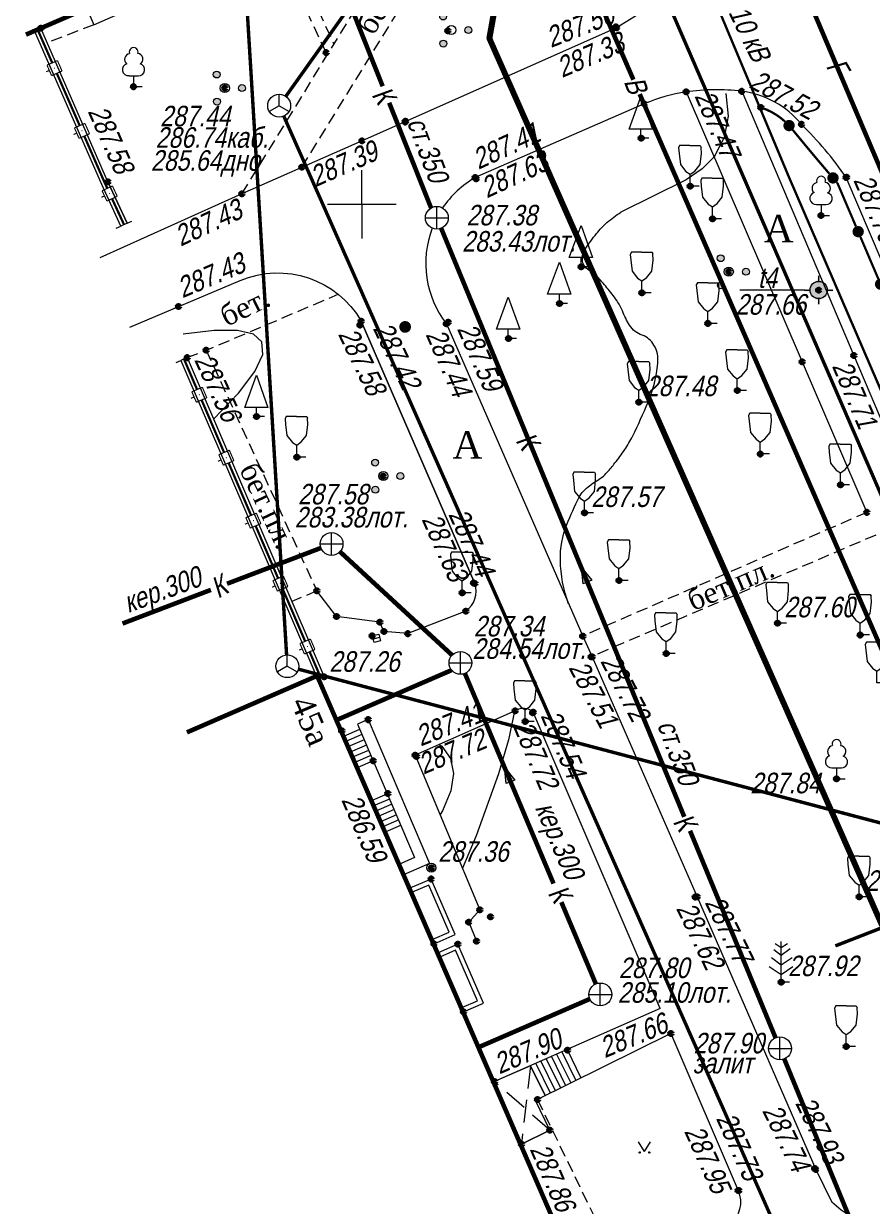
# Model space of a CAD drawing. Header units: metres. Extents: x 5191936 to 10384803, y 4968796 to 9938221.
# Drawn here: x 5192285.2 to 5192322.4, y 4969056.1 to 4969107.9 of the extents above; entities that cross this region are included whole.
import ezdxf

# ---------------------------------------------------------------- set-up
doc = ezdxf.new("R2010")
doc.units = ezdxf.units.M
doc.set_wipeout_variables(frame=1)
for name, pattern in [('COMMUN', [6, 5, -1]), ('DASHED', [0.75, 0.5, -0.25]), ('DASHEDX2', [1.5, 1, -0.5])]:
    doc.linetypes.add(name, pattern=pattern)
doc.layers.get('0').update_dxf_attribs({"lineweight": 18})
for name, color, linetype, lineweight in [('51361800', 7, 'Continuous', 18), ('51361960', 7, 'Continuous', 18), ('71133100', 7, 'Continuous', 18), ('71133200', 7, 'Continuous', 18), ('71133600', 7, 'Continuous', 18), ('71133800', 7, 'Continuous', 18), ('71211000', 7, 'Continuous', 18), ('82211000', 7, 'Continuous', 18), ('82212000', 7, 'Continuous', 18), ('Commun', 7, 'Continuous', 18), ('ELE_SKLAD', 7, 'Continuous', 18), ('GEO_POINTS', 7, 'Continuous', 18), ('Grid', 7, 'Continuous', 18), ('Otm', 7, 'Continuous', 18), ('R_Поверхность9_CNT-MIN', 7, 'Continuous', 18), ('Sit', 7, 'Continuous', 18), ('Text', 7, 'Continuous', 18), ('Text_com', 7, 'Continuous', 18), ('Us_znak', 7, 'Continuous', 18), ('Us_znak_fon', 7, 'Continuous', 18), ('Рамка и сетка', 7, 'Continuous', 18)]:
    doc.layers.add(name, color=color, linetype=linetype, lineweight=lineweight)
doc.styles.add('eskd', font='ESKD1.shx', dxfattribs={"width": 1.2, "oblique": 15})
doc.styles.get("Standard").update_dxf_attribs({"font": 'arial.ttf', "width": 0.8, "oblique": 13, "height": 0.9})
doc.styles.add('style1', font='times.ttf', dxfattribs={"height": 1})
doc.linetypes.add('KABELww_500', pattern='A,0.0001,-0.4,[131,ltypeshp.shx,S=0.4,R=90,X=0.4,Y=-0.4],0.2,[131,ltypeshp.shx,S=0.2,R=90,X=0.4,Y=-0.2],3.6,[131,ltypeshp.shx,S=0.2,R=-90,X=-0.4,Y=0.2],0.2,[131,ltypeshp.shx,S=0.4,R=-90,X=-0.4,Y=0.4],-0.8,4,-0.4', length=9.6001)
doc.linetypes.add('ПОДЗ_ЛИНИИ_СВЯЗИ', pattern='A,4.8,-0.2,[133,ltypeshp.shx,S=0.2,R=0,X=-0.2,Y=0],-0.2,4.8,-2', length=12)

# ---------------------------------------------------------------- blocks, each defined once
blk = doc.blocks.new('71133100')
for p, q in [((-0.39, 0.96), (0.43, 0.96)), ((0, 0.96), (0, 0)), ((0, 0), (0.75, 0))]:
    blk.add_line(p, q)
for centre, radius, start, end in [((0.01, 3.04), 0.39, 339.52, 198.62), ((-0.26, 2.38), 0.52, 101.09, 227.21), ((0.33, 2.4), 0.5, 301.87, 85.62), ((-0.44, 1.5), 0.538, 107.1058, 275.2306), ((0.46, 1.48), 0.52, 267.04, 76.7)]:
    blk.add_arc(centre, radius, start, end)
at = {"style": 'eskd', "oblique": 15}
blk.add_attdef('Z', (1.7, -0.17), '', height=2, dxfattribs=at)
blk = doc.blocks.new('71133200')
for p, q in [((-0.924145, 3.560442), (-1.024145, 3.360442)), ((-1.024145, 3.360442), (-0.977382, 2.864397)), ((-0.024145, 3.560442), (-0.924145, 3.560442)), ((-0.024145, 3.560442), (0.875855, 3.560442)), ((0.875855, 3.560442), (0.958164, 3.395824)), ((0.975974, 2.864397), (0.958164, 3.395824)), ((-0.977382, 2.864397), (-0.861899, 1.88241)), ((0.861899, 1.88241), (0.975974, 2.864397)), ((-0.861899, 1.88241), (-0.374616, 1.28565)), ((-0.374616, 1.28565), (0, 1.039723)), ((0, 1.039723), (0.401375, 1.321765)), ((0, 0), (0, 1.039723)), ((0.401375, 1.321765), (0.861899, 1.88241)), ((0.8, 0), (0, 0))]:
    blk.add_line(p, q)
at = {"style": 'eskd', "oblique": 14.99997778}
blk.add_attdef('Z', (1.873004, -0.239356), '', height=2, dxfattribs=at)
blk = doc.blocks.new('71133600')
for p, q in [((-0.52, 3.39), (0, 3.02)), ((0, 3.02), (0.55, 3.39)), ((-0.86, 2.16), (0, 1.51)), ((0, 1.51), (0.96, 2.16))]:
    blk.add_line(p, q)
for points in [[(0.71, 0), (0, 0), (0, 3.55)], [(-0.64, 2.84), (0, 2.37), (0, 2.37), (0.78, 2.93)], [(-1.05, 1.38), (0, 0.67), (1, 1.38)]]:
    blk.add_lwpolyline(points)
at = {"style": 'eskd', "oblique": 15}
blk.add_attdef('Z', (2.03, -0.19), '', height=2, dxfattribs=at)
blk = doc.blocks.new('71211000')
at = {"linetype": 'Continuous'}
h = blk.add_hatch(color=256, dxfattribs=at)
h.paths.add_polyline_path([(-0.39, -1.19, 1), (-0.99, -1.19, 1)])
h.paths.add_polyline_path([(-0.41, 1.18, 1), (-1.01, 1.18, 1)])
h.paths.add_polyline_path([(1.2, 0, 1), (1.8, 0, 1)])
for centre, radius in [((-0.71, 1.18), 0.3), ((0, 0), 0.4), ((1.5, 0), 0.3), ((-0.69, -1.19), 0.3)]:
    blk.add_circle(centre, radius)
blk = doc.blocks.new('KOVER')
at = {"layer": 'Us_znak', "lineweight": -2}
blk.add_hatch(color=0, dxfattribs=at).paths.add_polyline_path([(-0.21, 0, 1), (0.21, 0, 1)])
at = {"layer": 'Us_znak_fon', "true_color": 0xffffff}
blk.add_hatch(color=7, dxfattribs=at).paths.add_polyline_path([(-0.26, 0, 1), (0.26, 0, 1)])
at = {"layer": 'Us_znak', "color": 0, "lineweight": -2}
blk.add_circle((0, 0), 0.21, dxfattribs=at)
blk = doc.blocks.new('71133800')
blk.add_lwpolyline([(0.71, 0), (0, 0), (0, 0.8), (-1.03, 0.8), (0, 3.61), (1.01, 0.8), (-0.03, 0.8)])
at = {"style": 'eskd', "oblique": 15}
blk.add_attdef('Z', (1.57, -0.8), '', height=2, dxfattribs=at)
blk = doc.blocks.new('GAZON')
at = {"layer": 'Us_znak', "linetype": 'COMMUN', "lineweight": -2}
for points in [[(-0.233, -0.041, 1), (-0.183, -0.041, 1)], [(0.183, -0.041, 1), (0.233, -0.041, 1)]]:
    blk.add_hatch(color=0, dxfattribs=at).paths.add_polyline_path(points)
at = {"layer": 'Us_znak', "color": 0, "linetype": 'COMMUN', "lineweight": -2}
for points in [[(0, 0), (-0.26, 0.427)], [(0, 0), (0.26, 0.427)]]:
    blk.add_lwpolyline(points, dxfattribs=at)
for centre in [(-0.208, -0.041), (0.208, -0.041)]:
    blk.add_circle(centre, 0.025, dxfattribs=at)
blk = doc.blocks.new('*U52')
at = {"layer": '82212000', "linetype": 'Continuous', "ltscale": 0.5}
for points in [[(5192292.891, 4969091.637, 1), (5192292.871, 4969091.683, 1)], [(5192294.074, 4969088.88, 1), (5192294.054, 4969088.926, 1)], [(5192295.257, 4969086.123, 1), (5192295.237, 4969086.169, 1)], [(5192296.44, 4969083.367, 1), (5192296.42, 4969083.413, 1)], [(5192297.623, 4969080.61, 1), (5192297.604, 4969080.656, 1)]]:
    blk.add_hatch(color=256, dxfattribs=at).paths.add_polyline_path(points, flags=0)
at = {"layer": '82212000', "ltscale": 0.5, "const_width": 0.1}
blk.add_lwpolyline([(5192292.782, 4969091.89), (5192292.209, 4969093.226)], dxfattribs=at)
at = {"layer": '82212000', "linetype": 'Continuous', "ltscale": 0.5}
for points, const_width in [([(5192292.553, 4969091.791), (5192293.012, 4969091.988)], 0.05), ([(5192293.012, 4969091.988), (5192293.209, 4969091.529)], 0.05), ([(5192292.651, 4969091.562), (5192292.513, 4969091.502)], 0.05), ([(5192292.75, 4969091.332), (5192292.553, 4969091.791)], 0.05), ([(5192293.209, 4969091.529), (5192292.75, 4969091.332)], 0.05), ([(5192293.965, 4969089.133), (5192292.98, 4969091.43)], 0.1), ([(5192293.834, 4969088.805), (5192293.696, 4969088.746)], 0.05), ([(5192293.736, 4969089.034), (5192294.195, 4969089.232)], 0.05), ([(5192293.933, 4969088.575), (5192293.736, 4969089.034)], 0.05), ([(5192294.392, 4969088.772), (5192293.933, 4969088.575)], 0.05), ([(5192294.195, 4969089.232), (5192294.392, 4969088.772)], 0.05), ([(5192295.149, 4969086.376), (5192294.163, 4969088.674)], 0.1), ([(5192294.919, 4969086.278), (5192295.378, 4969086.475)], 0.05), ([(5192295.116, 4969085.818), (5192294.919, 4969086.278)], 0.05), ([(5192295.378, 4969086.475), (5192295.576, 4969086.015)], 0.05), ([(5192295.017, 4969086.048), (5192294.88, 4969085.989)], 0.05), ([(5192295.576, 4969086.015), (5192295.116, 4969085.818)], 0.05), ([(5192296.332, 4969083.619), (5192295.346, 4969085.917)], 0.1), ([(5192296.102, 4969083.521), (5192296.561, 4969083.718)], 0.05), ([(5192296.561, 4969083.718), (5192296.759, 4969083.258)], 0.05), ([(5192296.201, 4969083.291), (5192296.063, 4969083.232)], 0.05), ([(5192296.299, 4969083.061), (5192296.102, 4969083.521)], 0.05), ([(5192296.759, 4969083.258), (5192296.299, 4969083.061)], 0.05), ([(5192297.515, 4969080.862), (5192296.529, 4969083.16)], 0.1), ([(5192297.384, 4969080.534), (5192297.246, 4969080.475)], 0.05), ([(5192297.285, 4969080.764), (5192297.745, 4969080.961)], 0.05), ([(5192297.482, 4969080.304), (5192297.285, 4969080.764)], 0.05), ([(5192297.942, 4969080.502), (5192297.482, 4969080.304)], 0.05), ([(5192297.745, 4969080.961), (5192297.942, 4969080.502)], 0.05)]:
    blk.add_lwpolyline(points, dxfattribs=dict(at, const_width=const_width))
at = {"layer": '82212000', "linetype": 'Continuous', "ltscale": 0.5, "flags": 128}
blk.add_lwpolyline([(5192298.205, 4969079.254, 0.1, 0.1, 0), (5192297.712, 4969080.403, 0, 0, 0)], format="xyseb", dxfattribs=at)
blk = doc.blocks.new('*U53')
at = {"layer": '82212000', "linetype": 'Continuous', "ltscale": 0.5}
for points in [[(5192286.55, 4969105.942, 1), (5192286.53, 4969105.988, 1)], [(5192287.753, 4969103.194, 1), (5192287.733, 4969103.239, 1)], [(5192288.965, 4969100.45, 1), (5192288.944, 4969100.495, 1)]]:
    blk.add_hatch(color=256, dxfattribs=at).paths.add_polyline_path(points, flags=0)
at = {"layer": '82212000', "ltscale": 0.5, "const_width": 0.1}
blk.add_lwpolyline([(5192286.439, 4969106.194), (5192285.801, 4969107.652)], dxfattribs=at)
at = {"layer": '82212000', "linetype": 'Continuous', "ltscale": 0.5}
for points, const_width in [([(5192286.311, 4969105.865), (5192286.173, 4969105.804)], 0.05), ([(5192286.21, 4969106.094), (5192286.668, 4969106.294)], 0.05), ([(5192286.411, 4969105.636), (5192286.21, 4969106.094)], 0.05), ([(5192286.668, 4969106.294), (5192286.869, 4969105.836)], 0.05), ([(5192286.869, 4969105.836), (5192286.411, 4969105.636)], 0.05), ([(5192287.642, 4969103.446), (5192286.64, 4969105.736)], 0.1), ([(5192287.413, 4969103.345), (5192287.871, 4969103.546)], 0.05), ([(5192287.614, 4969102.887), (5192287.413, 4969103.345)], 0.05), ([(5192287.871, 4969103.546), (5192288.072, 4969103.088)], 0.05), ([(5192287.514, 4969103.116), (5192287.376, 4969103.056)], 0.05), ([(5192288.072, 4969103.088), (5192287.614, 4969102.887)], 0.05), ([(5192288.623, 4969100.595), (5192289.077, 4969100.804)], 0.05), ([(5192289.077, 4969100.804), (5192289.286, 4969100.35)], 0.05), ([(5192288.728, 4969100.368), (5192288.592, 4969100.305)], 0.05), ([(5192288.833, 4969100.141), (5192288.623, 4969100.595)], 0.05), ([(5192289.286, 4969100.35), (5192288.833, 4969100.141)], 0.05)]:
    blk.add_lwpolyline(points, dxfattribs=dict(at, const_width=const_width))
blk.add_lwpolyline([(5192288.85, 4969100.699, 0.1, 0.1, 0), (5192288.744, 4969100.928, 0.1, 0.1, 0), (5192287.843, 4969102.988, 0, 0, 0)], format="xyseb", dxfattribs=at)
at = {"layer": '82212000', "linetype": 'Continuous', "ltscale": 0.5, "flags": 128}
blk.add_lwpolyline([(5192289.583, 4969099.111, 0.1, 0.1, 0), (5192289.059, 4969100.245, 0, 0, 0)], format="xyseb", dxfattribs=at)
blk = doc.blocks.new('*U58')
at = {"layer": '82211000', "linetype": 'Continuous', "ltscale": 0.5}
for points in [[(5192318.876, 4969103.266, 1), (5192318.535, 4969103.632, 1)], [(5192320.791, 4969100.965, 1), (5192320.465, 4969101.344, 1)], [(5192321.829, 4969098.573, 1), (5192321.632, 4969099.033, 1)], [(5192322.81, 4969096.273, 1), (5192322.614, 4969096.733, 1)], [(5192323.791, 4969093.974, 1), (5192323.595, 4969094.434, 1)], [(5192324.772, 4969091.675, 1), (5192324.576, 4969092.135, 1)], [(5192325.753, 4969089.375, 1), (5192325.557, 4969089.835, 1)], [(5192326.735, 4969087.076, 1), (5192326.538, 4969087.536, 1)], [(5192327.717, 4969084.777, 1), (5192327.52, 4969085.236, 1)], [(5192328.702, 4969082.479, 1), (5192328.505, 4969082.939, 1)], [(5192329.687, 4969080.182, 1), (5192329.49, 4969080.641, 1)], [(5192330.673, 4969077.884, 1), (5192330.476, 4969078.343, 1)], [(5192331.658, 4969075.586, 1), (5192331.461, 4969076.046, 1)], [(5192332.644, 4969073.289, 1), (5192332.447, 4969073.748, 1)], [(5192333.63, 4969070.992, 1), (5192333.433, 4969071.451, 1)], [(5192334.616, 4969068.694, 1), (5192334.419, 4969069.154, 1)], [(5192335.602, 4969066.397, 1), (5192335.405, 4969066.857, 1)], [(5192336.589, 4969064.1, 1), (5192336.391, 4969064.559, 1)], [(5192337.575, 4969061.803, 1), (5192337.378, 4969062.262, 1)]]:
    blk.add_hatch(color=256, dxfattribs=at).paths.add_polyline_path(points, flags=0)
at = {"layer": '82211000', "ltscale": 0.5, "const_width": 0.1}
blk.add_lwpolyline([(5192318.528, 4969103.624, 0.104596), (5192317.469, 4969104.242, 0.104596)], format="xyb", dxfattribs=at)
at = {"layer": '82211000', "linetype": 'Continuous', "ltscale": 0.5}
for points in [[(5192320.465, 4969101.344, 0.1, 0.1, -0.006177), (5192318.898, 4969103.219, 0.1, 0.1, 0.004219), (5192318.868, 4969103.259, 0, 0, 0)], [(5192321.632, 4969099.033, 0.1, 0.1, 0), (5192320.824, 4969100.927, 0.1, 0.1, -0.000126), (5192320.791, 4969100.965, 0, 0, 0)], [(5192327.52, 4969085.236, 0.1, 0.1, 0), (5192327.476, 4969085.338, 0.1, 0.1, 0), (5192326.735, 4969087.076, 0, 0, 0)], [(5192332.447, 4969073.748, 0.1, 0.1, 0), (5192331.9, 4969075.021, 0.1, 0.1, 0), (5192331.658, 4969075.586, 0, 0, 0)]]:
    blk.add_lwpolyline(points, format="xyseb", dxfattribs=at)
at = {"layer": '82211000', "linetype": 'Continuous', "ltscale": 0.5, "const_width": 0.1}
for points in [[(5192322.614, 4969096.733), (5192321.829, 4969098.573)], [(5192323.595, 4969094.434), (5192322.81, 4969096.273)], [(5192324.576, 4969092.135), (5192323.791, 4969093.974)], [(5192325.557, 4969089.835), (5192324.772, 4969091.675)], [(5192326.538, 4969087.536), (5192325.753, 4969089.375)], [(5192328.505, 4969082.939), (5192327.717, 4969084.777)], [(5192329.49, 4969080.641), (5192328.702, 4969082.479)], [(5192330.476, 4969078.343), (5192329.687, 4969080.182)], [(5192331.461, 4969076.046), (5192330.673, 4969077.884)], [(5192333.433, 4969071.451), (5192332.644, 4969073.289)], [(5192334.419, 4969069.154), (5192333.63, 4969070.992)], [(5192335.405, 4969066.857), (5192334.616, 4969068.694)], [(5192336.391, 4969064.559), (5192335.602, 4969066.397)], [(5192337.378, 4969062.262), (5192336.589, 4969064.1)]]:
    blk.add_lwpolyline(points, dxfattribs=at)
at = {"layer": '82211000', "linetype": 'Continuous', "ltscale": 0.5, "flags": 128}
blk.add_lwpolyline([(5192337.969, 4969060.884, 0.1, 0.1, 0), (5192337.575, 4969061.803, 0, 0, 0)], format="xyseb", dxfattribs=at)
blk = doc.blocks.new('51361800a')
at = {"style": 'eskd', "oblique": 15}
for tag, p in [('Z', (1.72, 1.4)), ('Z1', (1.72, -1)), ('Z2', (1.72, -3.4))]:
    blk.add_attdef(tag, p, '', height=2, dxfattribs=at)
at = {"color": 7}
blk.add_wipeout([(-0.1, 1), (-0.29, 0.96), (-0.47, 0.89), (-0.64, 0.78), (-0.78, 0.64), (-0.89, 0.47), (-0.96, 0.29), (-1, 0.1), (-1, -0.1), (-0.96, -0.29), (-0.89, -0.47), (-0.78, -0.64), (-0.64, -0.78), (-0.47, -0.89), (-0.29, -0.96), (-0.1, -1), (0.1, -1), (0.29, -0.96), (0.47, -0.89), (0.64, -0.78), (0.78, -0.64), (0.89, -0.47), (0.96, -0.29), (1, -0.1), (1, 0.1), (0.96, 0.29), (0.89, 0.47), (0.78, 0.64), (0.64, 0.78), (0.47, 0.89), (0.29, 0.96), (0.1, 1)], dxfattribs=at)
for p, q in [((-1, 0), (1, 0)), ((0, -1), (0, 1))]:
    blk.add_line(p, q)
blk.add_circle((0, 0), 1)
blk = doc.blocks.new('51361960a')
at = {"style": 'eskd', "oblique": 15}
for tag, p in [('Z', (1.72, 1.4)), ('Z1', (1.72, -1)), ('Z2', (1.72, -3.4))]:
    blk.add_attdef(tag, p, '', height=2, dxfattribs=at)
at = {"color": 7}
blk.add_wipeout([(-0.1, 1), (-0.29, 0.96), (-0.47, 0.89), (-0.64, 0.78), (-0.78, 0.64), (-0.89, 0.47), (-0.96, 0.29), (-1, 0.1), (-1, -0.1), (-0.96, -0.29), (-0.89, -0.47), (-0.78, -0.64), (-0.64, -0.78), (-0.47, -0.89), (-0.29, -0.96), (-0.1, -1), (0.1, -1), (0.29, -0.96), (0.47, -0.89), (0.64, -0.78), (0.78, -0.64), (0.89, -0.47), (0.96, -0.29), (1, -0.1), (1, 0.1), (0.96, 0.29), (0.89, 0.47), (0.78, 0.64), (0.64, 0.78), (0.47, 0.89), (0.29, 0.96), (0.1, 1)], dxfattribs=at)
blk.add_wipeout([(-0.1, 1), (-0.29, 0.96), (-0.47, 0.89), (-0.64, 0.78), (-0.78, 0.64), (-0.89, 0.47), (-0.96, 0.29), (-1, 0.1), (-1, -0.1), (-0.96, -0.29), (-0.89, -0.47), (-0.78, -0.64), (-0.64, -0.78), (-0.47, -0.89), (-0.29, -0.96), (-0.1, -1), (0.1, -1), (0.29, -0.96), (0.47, -0.89), (0.64, -0.78), (0.78, -0.64), (0.89, -0.47), (0.96, -0.29), (1, -0.1), (1, 0.1), (0.96, 0.29), (0.89, 0.47), (0.78, 0.64), (0.64, 0.78), (0.47, 0.89), (0.29, 0.96), (0.1, 1)], dxfattribs=at)
for q in [(-0.87, -0.5), (0, 1), (0.87, -0.5)]:
    blk.add_line((0, 0), q)
blk.add_circle((0, 0), 1)
blk = doc.blocks.new('A$C52264BE2')
at = {"layer": 'Sit'}
h = blk.add_hatch(color=32, dxfattribs=at)
h.dxf.hatch_style = 1
h.paths.add_polyline_path([(0, 0.374), (0.714, 0.443), (0.15, 0)])
at = {"layer": 'Sit', "color": 32, "elevation": 285.308}
blk.add_lwpolyline([(0, 0.374), (0.714, 0.443), (0.15, 0), (0, 0.374)], dxfattribs=at)
blk = doc.blocks.new('POINT')
at = {"layer": 'Us_znak', "linetype": 'Continuous', "lineweight": -2}
h = blk.add_hatch(color=0, dxfattribs=at)
edge = h.paths.add_edge_path()
edge.add_arc((0, 0), 0.05, 0, 360)
at = {"layer": 'Us_znak_fon', "linetype": 'Continuous', "true_color": 0xffffff}
blk.add_hatch(color=7, dxfattribs=at).paths.add_polyline_path([(-0.422, 0.05, -0.346708), (-0.05, 0.422), (-0.05, 0.625), (0.05, 0.625), (0.05, 0.422, -0.346708), (0.422, 0.05), (0.625, 0.05), (0.625, -0.05), (0.422, -0.05, -0.346708), (0.05, -0.422), (0.05, -0.625), (-0.05, -0.625), (-0.05, -0.422, -0.346708), (-0.422, -0.05), (-0.625, -0.05), (-0.625, 0.05)])
at = {"layer": 'Us_znak', "color": 0, "linetype": 'Continuous', "lineweight": -2}
for p, q in [((0, 0.375), (0, 0.625)), ((-0.625, 0), (-0.375, 0)), ((0.375, 0), (0.625, 0)), ((0, -0.625), (0, -0.375))]:
    blk.add_line(p, q, dxfattribs=at)
for radius in [0.375, 0.05]:
    blk.add_circle((0, 0), radius, dxfattribs=at)
blk = doc.blocks.new('GRID')
at = {"layer": 'Grid', "color": 104}
blk.add_line((-1.5, 0), (1.5, 0), dxfattribs=at)
for points in [[(0, 0), (0, 1.5)], [(0, 0), (0, -1.5)]]:
    blk.add_lwpolyline(points, dxfattribs=at)

msp = doc.modelspace()

# ---------------------------------------------------------------- linework, layer by layer
at = {"color": 192, "linetype": 'ПОДЗ_ЛИНИИ_СВЯЗИ', "lineweight": 60, "ltscale": 0.4, "const_width": 0.15, "flags": 128}
for points, elevation in [([(5192329.562, 4969071.503), (5192292.664, 4969156.736)], 290.074), ([(5192296.667, 4969104.725), (5192306.352, 4969118.347)], 287.444), ([(5192294.798, 4969111.406), (5192296.702, 4969080.27)], 287.444), ([(5192339.352, 4969007.237), (5192296.579, 4969103.86)], 290.481), ([(5192297.217, 4969079.642), (5192329.277, 4969071.172)], 287.444), ([(5192329.295, 4969070.862), (5192320.731, 4969067.523)], 290.074)]:
    msp.add_lwpolyline(points, dxfattribs=dict(at, elevation=elevation))
at = {"layer": 'Commun', "color": 4, "linetype": 'COMMUN', "ltscale": 0.7, "const_width": 0.2, "elevation": 287.906, "flags": 128}
msp.add_lwpolyline([(5192293.291, 4969170.842), (5192329.917, 4969084.562)], dxfattribs=at)
at = {"layer": 'Commun', "color": 106, "linetype": 'COMMUN', "ltscale": 0.7, "const_width": 0.2, "elevation": 285.381, "flags": 128}
for points in [[(5192300.243, 4969132.189), (5192311.889, 4969105.457)], [(5192312.164, 4969104.826), (5192323.853, 4969077.999)]]:
    msp.add_lwpolyline(points, dxfattribs=at)
at = {"layer": 'Commun', "color": 1, "linetype": 'KABELww_500', "lineweight": 30, "flags": 128}
msp.add_lwpolyline([(5192313.741, 4969113.03), (5192318.688, 4969101.205), (5192326.535, 4969083.027), (5192337.274, 4969058.319), (5192355.261, 4969016.032), (5192359.208, 4969007.01), (5192365.761, 4968992.071), (5192384.47, 4968949.726), (5192398.816, 4968916.917), (5192412.72, 4968884.388), (5192424.626, 4968856.733), (5192424.626, 4968856.733)], dxfattribs=at)
at = {"layer": 'Commun', "color": 32, "linetype": 'COMMUN', "ltscale": 0.7, "const_width": 0.2, "flags": 128}
for points, elevation in [([(5192299.064, 4969109.806), (5192300.909, 4969105.169)], 285.237), ([(5192301.194, 4969104.449), (5192303.028, 4969099.842)], 285.237), ([(5192303.471, 4969098.947), (5192314.116, 4969073.176)], 287.376), ([(5192294.093, 4969083.383), (5192298.203, 4969084.949)], 287.557), ([(5192299.038, 4969084.788), (5192303.947, 4969080.257)], 287.557), ([(5192289.516, 4969081.64), (5192293.388, 4969083.115)], 287.557), ([(5192303.927, 4969079.599), (5192298.882, 4969077.41)], 287.34), ([(5192304.509, 4969079.457), (5192308.391, 4969070.252)], 287.557), ([(5192314.368, 4969072.565), (5192318.117, 4969063.487)], 287.376), ([(5192308.733, 4969069.441), (5192310.244, 4969065.858)], 287.557), ([(5192309.979, 4969065.198), (5192305.101, 4969063.081)], 287.557)]:
    msp.add_lwpolyline(points, dxfattribs=dict(at, elevation=elevation))
msp.add_lwpolyline([(5192321.903, 4969054.273), (5192318.495, 4969062.571)], dxfattribs=at)
at = {"layer": 'GEO_POINTS', "lineweight": 60}
for centre in [(5192285.938, 4969107.712, 287.854), (5192303.766, 4969107.595, 287.395), (5192311.119, 4969107.771, 287.497), (5192311.152, 4969107.729, 287.331), (5192298.431, 4969106.642, 287.379), (5192289.999, 4969105.152, 287.522), (5192293.997, 4969105.093, 287.47), (5192314.194, 4969104.922, 287.471), (5192316.629, 4969104.948, 287.521), (5192296.37, 4969104.324, 287.444), (5192312.366, 4969104.403, 287.392), (5192317.469, 4969104.242, 287.528), (5192301.89, 4969103.606, 287.382), (5192301.905, 4969103.641, 287.55), (5192319.247, 4969103.503, 287.574), (5192300.005, 4969102.785, 287.388), (5192312.223, 4969102.898, 287.517), (5192297.369, 4969101.626, 287.391), (5192304.957, 4969101.172, 287.405), (5192321.21, 4969101.169, 287.756), (5192321.216, 4969101.194, 287.611), (5192288.881, 4969100.989, 287.575), (5192305.008, 4969101.112, 287.631), (5192314.375, 4969100.796, 287.607), (5192294.739, 4969100.458, 287.429), (5192303.281, 4969099.409, 287.376), (5192315.35, 4969099.368, 287.722), (5192320.103, 4969099.511, 287.726), (5192309.603, 4969097.265, 287.528), (5192316.065, 4969097.049, 287.61), (5192312.262, 4969096.126, 287.403), (5192320.002, 4969096.245, 287.66), (5192291.964, 4969095.523, 287.432), (5192308.652, 4969095.658, 287.465), (5192299.917, 4969094.703, 287.584), (5192299.973, 4969094.88, 287.424), (5192301.892, 4969094.631, 287.42), (5192303.698, 4969094.766, 287.435), (5192303.776, 4969094.837, 287.592), (5192315.153, 4969094.786, 287.591), (5192306.417, 4969094.125, 287.513), (5192293.182, 4969093.612, 287.56), (5192292.347, 4969093.285, 287.557), (5192319.275, 4969093.096, 287.672), (5192321.542, 4969093.376, 287.714), (5192312.13, 4969091.337, 287.482), (5192316.438, 4969091.843, 287.493), (5192295.382, 4969090.708, 287.469), (5192297.145, 4969088.932, 286.643), (5192317.446, 4969089.066, 287.538), (5192300.934, 4969088.098, 287.413), (5192320.956, 4969087.72, 287.659), (5192309.747, 4969086.485, 287.574), (5192322.111, 4969086.51, 287.769), (5192298.67, 4969085.127, 287.579), (5192298.027, 4969083.07, 287.329), (5192304.89, 4969083.416, 287.633), (5192304.948, 4969083.394, 287.435), (5192311.257, 4969083.53, 287.648), (5192304.386, 4969082.988, 287.586), (5192304.556, 4969082.18, 287.439), (5192298.891, 4969081.95, 286.225), (5192300.79, 4969081.699, 287.289), (5192318.198, 4969081.653, 287.599), (5192300.448, 4969081.096, 287.189), (5192300.967, 4969081.294, 287.292), (5192302.01, 4969081.198, 287.256), (5192309.668, 4969081.092, 287.494), (5192321.821, 4969081.139, 287.645), (5192310.036, 4969080.185, 287.508), (5192310.085, 4969080.181, 287.716), (5192313.321, 4969080.33, 287.644), (5192304.315, 4969079.918, 287.34), (5192298.04, 4969079.35, 296.631), (5192298.343, 4969079.306, 287.261), (5192300.27, 4969077.432, 287.261), (5192306.714, 4969077.818, 287.504), (5192307.148, 4969077.346, 287.687), (5192307.476, 4969077.732, 287.722), (5192307.504, 4969077.763, 287.542), (5192299.115, 4969076.941, 287.326), (5192302.335, 4969075.877, 287.406), (5192302.391, 4969075.822, 287.718), (5192300.494, 4969075.628, 286.573), (5192320.779, 4969074.842, 287.844), (5192301.132, 4969074.192, 286.589), (5192303.044, 4969070.947, 287.361), (5192303.029, 4969070.452, 287.326), (5192314.591, 4969069.664, 287.624), (5192314.684, 4969069.67, 287.77), (5192321.77, 4969069.67, 287.645), (5192305.163, 4969069.103, 287.544), (5192304.676, 4969068.559, 287.441), (5192305.636, 4969068.799, 287.61), (5192303.157, 4969067.613, 287.535), (5192304.203, 4969067.597, 287.445), (5192305.017, 4969067.733, 287.466), (5192318.363, 4969065.938, 287.919), (5192310.438, 4969065.398, 287.8), (5192304.454, 4969064.639, 287.765), (5192313.523, 4969063.686, 287.661), (5192308.997, 4969062.956, 287.745), (5192318.452, 4969063.06, 287.9), (5192321.21, 4969063.117, 287.75), (5192305.809, 4969061.58, 287.896), (5192307.685, 4969060.798, 287.761), (5192308.229, 4969059.458, 287.761), (5192306.985, 4969058.839, 287.86), (5192319.827, 4969057.777, 287.929), (5192319.87, 4969057.735, 287.738), (5192316.474, 4969056.812, 287.947), (5192316.512, 4969056.807, 287.734)]:
    msp.add_circle(centre, 0.06, dxfattribs=at)
at = {"layer": 'R_Поверхность9_CNT-MIN', "color": 32, "flags": 128}
for points, elevation in [([(5192315.941, 4969104.86), (5192316.037, 4969103.856), (5192315.863, 4969102.928), (5192315.418, 4969102.074), (5192314.904, 4969101.548), (5192314.201, 4969101.075), (5192311.344, 4969099.653)], 287.5), ([(5192293.501, 4969090.595), (5192294.595, 4969091.731), (5192295.313, 4969092.673), (5192295.655, 4969093.419), (5192295.621, 4969093.97), (5192295.25, 4969094.308), (5192294.551, 4969094.477), (5192293.525, 4969094.476), (5192292.172, 4969094.306)], 287.5), ([(5192306.687, 4969077.806), (5192306.686, 4969077.8), (5192306.423, 4969076.55), (5192305.986, 4969075.052), (5192305.003, 4969072.34), (5192304.4, 4969070.932)], 287.5), ([(5192303.386, 4969076.343), (5192303.493, 4969076.272), (5192303.88, 4969075.732), (5192304.015, 4969075.078), (5192303.896, 4969074.311), (5192303.522, 4969073.431), (5192303.422, 4969073.273)], 287)]:
    msp.add_lwpolyline(points, dxfattribs=dict(at, elevation=elevation))
at = {"layer": 'R_Поверхность9_CNT-MIN', "color": 32}
msp.add_lwpolyline([(5192309.049, 4969082.51, -0.082761), (5192308.689, 4969084.417, -0.101767), (5192308.975, 4969085.975, -0.019706), (5192309.514, 4969087.171, -0.077814), (5192309.708, 4969087.443, -0.066748), (5192310.261, 4969087.876, 0.076515), (5192310.738, 4969088.264, 0.018595), (5192311.079, 4969088.672, 0.013667), (5192311.507, 4969089.255, 0.037323), (5192311.859, 4969089.855, 0.015944), (5192312.53, 4969091.337, 0.072507), (5192312.958, 4969093.028, 0.155752), (5192312.789, 4969093.838, 0.184325), (5192312.273, 4969094.265, -0.174819), (5192311.722, 4969094.704, -0.04328), (5192311.408, 4969095.33, 0.058718), (5192311.162, 4969095.785, 0.019005), (5192310.732, 4969096.349, 0.019993), (5192310.284, 4969096.851, 0.066333), (5192310.002, 4969097.074, -0.080265), (5192309.774, 4969097.265, -0.137238), (5192309.664, 4969097.498, -0.10791), (5192309.679, 4969097.823, -0.081239), (5192309.777, 4969098.041, -0.022894), (5192310.276, 4969098.722, -0.044133), (5192310.732, 4969099.197, -0.038092), (5192311.344, 4969099.653)], format="xyb", dxfattribs=at)
at = {"layer": 'Sit', "const_width": 0.2, "elevation": 287.854, "flags": 128}
msp.add_lwpolyline([(5192298.278, 4969120.387), (5192299.364, 4969120.869), (5192302.233, 4969114.404), (5192291.274, 4969110.014), (5192285.288, 4969107.431)], dxfattribs=at)
at = {"layer": 'Sit', "linetype": 'DASHED', "flags": 128}
for points, elevation in [([(5192294.739, 4969100.458), (5192303.114, 4969114.046)], 285.237), ([(5192297.372, 4969101.622), (5192303.811, 4969112.07)], 285.237), ([(5192298.431, 4969106.642), (5192296.257, 4969111.299)], 287.379), ([(5192296.863, 4969111.218), (5192298.774, 4969107.005)], 285.811), ([(5192288.258, 4969107.865), (5192286.22, 4969107.069)], 288.099), ([(5192292.345, 4969093.289), (5192293.182, 4969093.612), (5192298.964, 4969096.059)], 287.557), ([(5192293.182, 4969093.612), (5192298.027, 4969083.07)], 287.56), ([(5192322.111, 4969086.51), (5192309.668, 4969081.092)], 287.769), ([(5192322.501, 4969085.514), (5192310.036, 4969080.185)], 287.788), ([(5192298.027, 4969083.07), (5192296.93, 4969082.599)], 287.329), ([(5192307.686, 4969060.795), (5192311.408, 4969053.127)], 287.661)]:
    msp.add_lwpolyline(points, dxfattribs=dict(at, elevation=elevation))
at = {"layer": 'Sit', "flags": 128}
for points, elevation in [([(5192287.949, 4969108.58), (5192287.949, 4969108.58), (5192288.258, 4969107.865), (5192289.359, 4969108.34), (5192289.051, 4969109.055), (5192289.051, 4969109.055)], 288.099), ([(5192312.471, 4969108.541), (5192311.152, 4969107.729), (5192300.005, 4969102.785), (5192294.739, 4969100.458), (5192288.531, 4969097.649)], 285.237), ([(5192289.447, 4969099.048), (5192288.608, 4969100.866), (5192285.664, 4969107.592)], 287.575), ([(5192289.72, 4969099.173), (5192288.881, 4969100.989), (5192285.938, 4969107.712)], 287.575), ([(5192314.194, 4969104.922), (5192319.275, 4969093.096), (5192322.111, 4969086.51)], 287.405), ([(5192316.629, 4969104.948), (5192321.542, 4969093.376), (5192326.939, 4969080.664), (5192331.893, 4969069.051), (5192336.001, 4969059.563), (5192336.001, 4969059.563)], 287.405), ([(5192288.881, 4969100.989), (5192289.72, 4969099.173)], 287.575), ([(5192289.72, 4969099.173), (5192289.447, 4969099.048)], 287.575), ([(5192289.72, 4969099.173), (5192289.926, 4969099.264)], 287.575), ([(5192289.241, 4969098.957), (5192289.447, 4969099.048)], 287.575), ([(5192319.377, 4969096.245), (5192316.544, 4969096.245)], 287.66), ([(5192303.698, 4969094.766), (5192309.668, 4969081.092), (5192310.085, 4969080.181), (5192314.684, 4969069.67), (5192319.87, 4969057.735)], 287.435), ([(5192291.866, 4969093.072), (5192292.073, 4969093.163)], 287.557), ([(5192292.347, 4969093.285), (5192292.071, 4969093.167)], 287.557), ([(5192292.071, 4969093.167), (5192298.067, 4969079.188)], 287.557), ([(5192292.345, 4969093.289), (5192292.551, 4969093.38)], 287.557), ([(5192292.347, 4969093.285), (5192298.343, 4969079.306)], 287.557), ([(5192304.556, 4969082.18), (5192304.556, 4969082.18), (5192302.01, 4969081.198), (5192300.967, 4969081.294), (5192300.79, 4969081.699), (5192298.891, 4969081.95), (5192298.027, 4969083.07)], 287.424), ([(5192300.448, 4969081.096), (5192300.736, 4969081.178), (5192300.818, 4969080.889), (5192300.53, 4969080.807), (5192300.448, 4969081.096)], 287.189), ([(5192300.777, 4969081.034), (5192300.489, 4969080.952)], 287.189), ([(5192298.343, 4969079.306), (5192298.067, 4969079.203)], 287.557), ([(5192300.27, 4969077.432), (5192299.81, 4969077.236)], 287.261), ([(5192300.27, 4969077.432), (5192302.965, 4969071.131), (5192301.823, 4969070.635)], 287.261), ([(5192299.897, 4969077.004), (5192299.191, 4969076.698)], 286.573), ([(5192299.81, 4969077.236), (5192302.31, 4969071.392), (5192301.624, 4969071.094)], 287.261), ([(5192299.996, 4969076.775), (5192299.291, 4969076.469)], 286.573), ([(5192300.096, 4969076.546), (5192299.39, 4969076.239)], 286.573), ([(5192300.195, 4969076.316), (5192299.49, 4969076.01)], 286.573), ([(5192300.295, 4969076.087), (5192299.589, 4969075.781)], 286.573), ([(5192300.394, 4969075.858), (5192299.689, 4969075.551)], 286.573), ([(5192300.494, 4969075.628), (5192299.789, 4969075.322)], 286.573), ([(5192301.115, 4969074.185), (5192300.414, 4969073.881)], 286.589), ([(5192301.214, 4969073.956), (5192300.514, 4969073.651)], 286.589), ([(5192301.314, 4969073.726), (5192300.613, 4969073.422)], 286.589), ([(5192301.414, 4969073.497), (5192300.713, 4969073.193)], 286.589), ([(5192301.513, 4969073.268), (5192300.812, 4969072.963)], 286.589), ([(5192301.613, 4969073.038), (5192300.912, 4969072.734)], 286.589), ([(5192301.712, 4969072.809), (5192301.011, 4969072.505)], 286.589), ([(5192303.157, 4969067.613), (5192303.157, 4969067.613), (5192304.087, 4969068.017), (5192303.029, 4969070.452), (5192302.098, 4969070.048), (5192302.098, 4969070.048)], 287.326), ([(5192303.077, 4969067.796), (5192303.824, 4969068.121), (5192302.925, 4969070.189), (5192302.178, 4969069.864)], 287.326), ([(5192304.454, 4969064.639), (5192304.454, 4969064.639), (5192305.324, 4969065.018), (5192304.203, 4969067.597), (5192303.333, 4969067.219), (5192303.333, 4969067.219)], 287.445), ([(5192304.374, 4969064.823), (5192305.061, 4969065.121), (5192304.099, 4969067.334), (5192303.412, 4969067.035)], 287.445), ([(5192313.064, 4969064.782), (5192305.809, 4969061.58)], 287.669), ([(5192313.523, 4969063.686), (5192307.596, 4969060.751)], 287.661), ([(5192308.985, 4969062.982), (5192309.592, 4969061.742)], 287.745), ([(5192307.84, 4969062.477), (5192308.469, 4969061.192)], 287.745), ([(5192308.069, 4969062.578), (5192308.694, 4969061.302)], 287.745), ([(5192308.298, 4969062.679), (5192308.918, 4969061.412)], 287.745), ([(5192308.527, 4969062.78), (5192309.143, 4969061.522)], 287.745), ([(5192308.756, 4969062.881), (5192309.367, 4969061.632)], 287.745), ([(5192306.985, 4969058.839), (5192308.229, 4969059.458), (5192307.596, 4969060.751), (5192308.02, 4969060.972), (5192307.382, 4969062.275), (5192305.809, 4969061.58)], 287.761), ([(5192307.382, 4969062.275), (5192308.02, 4969060.972)], 287.745), ([(5192307.611, 4969062.376), (5192308.245, 4969061.082)], 287.745), ([(5192308.229, 4969059.458), (5192307.596, 4969060.751)], 287.761), ([(5192308.229, 4969059.458), (5192306.985, 4969058.839)], 287.761), ([(5192319.87, 4969057.735), (5192319.87, 4969057.735), (5192319.87, 4969057.735)], 287.435), ([(5192319.87, 4969057.735), (5192319.87, 4969057.735), (5192319.87, 4969057.735)], 287.435), ([(5192319.87, 4969057.735), (5192319.87, 4969057.735), (5192319.87, 4969057.735), (5192319.87, 4969057.735), (5192319.87, 4969057.735), (5192320.577, 4969056.3)], 287.435)]:
    msp.add_lwpolyline(points, dxfattribs=dict(at, elevation=elevation))
for points, elevation in [([(5192338.577, 4969060.674), (5192332.314, 4969075.199), (5192327.89, 4969085.515), (5192321.21, 4969101.169, 0.047662), (5192319.247, 4969103.503, 0.193913), (5192316.629, 4969104.948, 0.065939), (5192314.194, 4969104.922, 0.067327), (5192312.366, 4969104.403), (5192304.957, 4969101.172)], 287.405), ([(5192304.957, 4969101.172, 0.113517), (5192303.536, 4969099.84, 0.113517)], 287.405), ([(5192303.077, 4969098.951, 0.259788), (5192303.698, 4969094.766)], 287.405), ([(5192289.837, 4969094.626), (5192294.664, 4969096.663, -0.378268), (5192299.973, 4969094.88, 5.134255)], 287.432), ([(5192304.556, 4969082.18, 0.323615), (5192304.948, 4969083.394, 1.172736)], 287.424), ([(5192313.064, 4969064.782), (5192307.504, 4969077.763, 0.335756), (5192306.714, 4969077.818), (5192302.335, 4969075.877), (5192305.163, 4969069.103), (5192304.676, 4969068.559), (5192305.017, 4969067.733)], 287.669), ([(5192313.523, 4969063.686), (5192316.474, 4969056.812, -0.334893), (5192316.106, 4969055.312), (5192311.408, 4969053.127)], 287.661), ([(5192328.408, 4969055.412, -0.319903), (5192320.577, 4969056.3, 20.412914)], 287.961)]:
    msp.add_lwpolyline(points, format="xyb", dxfattribs=dict(at, elevation=elevation))
at = {"layer": 'Sit', "elevation": 287.424, "flags": 128}
msp.add_lwpolyline([(5192299.973, 4969094.88), (5192304.948, 4969083.394)], close=True, dxfattribs=at)
at = {"layer": 'Sit', "const_width": 0.2, "flags": 128}
msp.add_lwpolyline([(5192292.336, 4969076.874), (5192298.04, 4969079.35), (5192329.123, 4969007.735), (5192324.198, 4969005.598)], dxfattribs=at)
at = {"layer": 'Sit', "linetype": 'DASHEDX2', "flags": 128}
for points, elevation in [([(5192307.382, 4969062.275), (5192306.985, 4969058.839)], 287.745), ([(5192308.229, 4969059.458), (5192305.809, 4969061.58)], 287.761)]:
    msp.add_lwpolyline(points, dxfattribs=dict(at, elevation=elevation))
at = {"layer": 'Sit'}
msp.add_circle((5192303.044, 4969070.947, 287.261), 0.2, dxfattribs=at)

# ---------------------------------------------------------------- block references
at = {"layer": '71133100', "color": 7, "xscale": 0.5, "yscale": 0.5, "zscale": 0.5}
for p in [(5192289.999, 4969105.152, 287.522), (5192320.103, 4969099.511, 287.726), (5192320.779, 4969074.842, 287.844)]:
    msp.add_blockref('71133100', p, dxfattribs=at)
at = {"layer": '71133200', "color": 7, "xscale": 0.5, "yscale": 0.5, "zscale": 0.5}
for p in [(5192314.375, 4969100.796, 287.607), (5192315.35, 4969099.368, 287.722), (5192312.262, 4969096.126, 287.403), (5192315.153, 4969094.786, 287.591), (5192316.438, 4969091.843, 287.493), (5192312.13, 4969091.337, 287.482), (5192297.145, 4969088.932, 286.643), (5192317.446, 4969089.066, 287.538), (5192320.956, 4969087.72, 287.659), (5192309.747, 4969086.485, 287.574), (5192311.257, 4969083.53, 287.648), (5192304.386, 4969082.988, 287.586), (5192318.198, 4969081.653, 287.599), (5192321.821, 4969081.139, 287.645), (5192313.321, 4969080.33, 287.644), (5192322.551, 4969079.041, 287.624), (5192307.148, 4969077.346, 287.687), (5192321.77, 4969069.67, 287.645), (5192321.21, 4969063.117, 287.75)]:
    msp.add_blockref('71133200', p, dxfattribs=at)
at = {"layer": '71133600', "color": 7, "xscale": 0.5, "yscale": 0.5, "zscale": 0.5}
msp.add_blockref('71133600', (5192318.363, 4969065.938, 287.919), dxfattribs=at)
at = {"layer": '71133800', "color": 7, "xscale": 0.5, "yscale": 0.5, "zscale": 0.5}
for p in [(5192312.216, 4969102.898, 287.517), (5192309.596, 4969097.265, 287.528), (5192308.645, 4969095.658, 287.465), (5192306.41, 4969094.125, 287.513), (5192295.382, 4969090.708, 287.469)]:
    msp.add_blockref('71133800', p, dxfattribs=at)
at = {"layer": '71211000', "color": 7, "xscale": 0.5, "yscale": 0.5, "zscale": 0.5}
for p in [(5192303.912, 4969107.632, 287.395), (5192293.997, 4969105.093, 287.47), (5192316.065, 4969097.049, 287.61), (5192300.934, 4969088.098, 287.413)]:
    msp.add_blockref('71211000', p, dxfattribs=at)
at = {"layer": '82211000', "color": 7}
msp.add_blockref('*U58', (0, 0), dxfattribs=at)
at = {"layer": '82212000', "color": 7}
for name in ['*U53', '*U52']:
    msp.add_blockref(name, (0, 0), dxfattribs=at)
at = {"layer": 'Grid', "color": 7, "linetype": 'Continuous'}
msp.add_blockref('GRID', (5192300, 4969100), dxfattribs=at)
at = {"layer": 'Sit', "color": 7, "linetype": 'Continuous'}
for name, p in [('POINT', (5192320.002, 4969096.245, 287.66)), ('KOVER', (5192301.892, 4969094.631, 287.42)), ('GAZON', (5192312.375, 4969058.517))]:
    msp.add_blockref(name, p, dxfattribs=at)
at = {"layer": 'Sit', "color": 7}
for p, rotation in [((5192310.065, 4969083.387, -285.308), 90.7730465396061), ((5192306.698, 4969074.637, -285.308), 90.62847979375917)]:
    msp.add_blockref('A$C52264BE2', p, dxfattribs=dict(at, rotation=rotation))

# ---------------------------------------------------------------- texts
at = {"layer": 'ELE_SKLAD', "oblique": 13, "width": 0.8}
msp.add_text('t4', height=0.9, dxfattribs=at).set_placement((5192317.337, 4969096.342, -6.755))
at = {"layer": 'Otm', "oblique": 13, "width": 0.8}
for s, rotation, p in [('287.50', 21.3546, (5192308.276, 4969106.844, 287.497)), ('287.33', 23.1144, (5192308.762, 4969105.528, 287.331)), ('287.52', 331.293, (5192316.905, 4969105.142, 287.521)), ('287.47', 293.2479, (5192314.552, 4969104.749, 287.471)), ('287.58', 293.7625, (5192287.982, 4969104.073, 287.575)), ('287.41', 24.8035, (5192305.1, 4969101.507, 287.405)), ('287.39', 23.789, (5192297.972, 4969100.746, 287.444)), ('287.63', 24.8035, (5192305.469, 4969100.255, 287.631)), ('287.76', 293.0341, (5192321.507, 4969101.064, 287.756)), ('287.43', 24.8991, (5192292.059, 4969098.141, 287.429)), ('287.43', 22.8814, (5192292.139, 4969095.88, 287.432)), ('287.42', 295.6631, (5192300.465, 4969094.571, 287.424)), ('287.59', 293.5854, (5192304.152, 4969094.552, 287.592)), ('287.58', 295.6631, (5192298.94, 4969094.317, 287.584)), ('287.44', 293.5854, (5192302.779, 4969094.303, 287.435)), ('287.56', 294.6831, (5192292.644, 4969093.191, 287.557)), ('287.71', 293.0041, (5192320.571, 4969092.923, 287.714)), ('287.63', 293.9754, (5192302.602, 4969086.207, 287.633)), ('287.44', 293.9754, (5192303.774, 4969086.428, 287.435)), ('287.72', 297.5061, (5192310.424, 4969079.994, 287.716)), ('287.51', 297.5061, (5192309.033, 4969079.713, 287.508)), ('287.41', 21.7118, (5192302.57, 4969076.249, 287.406)), ('287.54', 292.8895, (5192307.813, 4969077.609, 287.542)), ('287.72', 22.9319, (5192302.694, 4969075.017, 287.669)), ('287.72', 292.8895, (5192306.611, 4969077.131, 287.722)), ('286.59', 293.1598, (5192299.089, 4969073.919, 286.589)), ('287.62', 295.7344, (5192313.743, 4969069.17, 287.624)), ('287.77', 295.7344, (5192315.001, 4969069.426, 287.77)), ('287.66', 22.5476, (5192310.633, 4969062.599, 287.661)), ('287.90', 23.3144, (5192306.017, 4969061.889, 287.896)), ('287.74', 296.085, (5192317.514, 4969060.311, 287.738)), ('287.93', 296.085, (5192318.959, 4969060.64, 287.929)), ('287.73', 294.1456, (5192315.492, 4969059.974, 287.734)), ('287.95', 294.1456, (5192314.099, 4969059.409, 287.947)), ('287.86', 293.4619, (5192307.337, 4969058.625, 287.86))]:
    msp.add_text(s, height=0.9, rotation=rotation, dxfattribs=at).set_placement(p)
for s, p in [('287.66', (5192316.373, 4969095.167, 285.381)), ('287.48', (5192312.43, 4969091.597, 287.482)), ('287.57', (5192310.047, 4969086.745, 287.574)), ('287.60', (5192318.498, 4969081.913, 287.599)), ('287.26', (5192298.574, 4969079.528, 287.261)), ('287.84', (5192317.006, 4969074.206, 287.844)), ('287.36', (5192303.344, 4969071.207, 287.361)), ('287.64', (5192322.07, 4969069.93, 287.645)), ('287.92', (5192318.663, 4969066.198, 287.919)), ('287.90', (5192314.524, 4969062.816, 287.9))]:
    msp.add_text(s, height=0.9, dxfattribs=at).set_placement(p)
at = {"layer": 'Text', "style": 'style1'}
for s, rotation, p in [('бет.', 58.9333, (5192300.5, 4969107.353, -287.343)), ('бет.', 25.7778, (5192294.072, 4969094.625, -572.58)), ('бет.пл.', 295.3526, (5192294.611, 4969088.403, -860.137)), ('бет.пл.', 23.1462, (5192314.498, 4969082.174))]:
    msp.add_text(s, height=0.9, rotation=rotation, dxfattribs=at).set_placement(p)
for p in [(5192317.597, 4969098.336), (5192303.967, 4969088.864)]:
    msp.add_text('А', height=1.2, dxfattribs=at).set_placement(p)
at = {"layer": 'Text', "color": 7, "style": 'style1'}
msp.add_text('45а', height=1, rotation=293.168, dxfattribs=at).set_placement((5192296.868, 4969078.184, -285.654))
at = {"layer": 'Text_com', "color": 1, "oblique": 13, "width": 0.8}
msp.add_text('10 кВ ', height=0.9, rotation=295.6548, dxfattribs=at).set_placement((5192316.033, 4969108.415, 568.007))
at = {"layer": 'Text_com', "oblique": 13, "width": 0.8}
for s, rotation, p in [('Г', 299.6276, (5192320.299, 4969106.051, 282.238)), ('В', 290.4382, (5192311.459, 4969105.381, 282.899)), ('К', 302.9686, (5192300.4, 4969104.796, 287.746)), ('ст.350', 290.4517, (5192301.96, 4969103.608, 565.049)), ('К', 302.9686, (5192306.704, 4969089.654, 287.746)), ('кер.300', 20.3953, (5192289.763, 4969082.093, 1139.197)), ('К', 30.2952, (5192293.704, 4969082.715, 0.077)), ('ст.350', 290.4517, (5192312.915, 4969077.214, 567.188)), ('кер.300', 293.0806, (5192307.565, 4969073.584, 1139.197)), ('К', 302.9686, (5192313.589, 4969072.958, 287.746)), ('К', 302.9686, (5192308.114, 4969069.829, 287.746))]:
    msp.add_text(s, height=0.9, rotation=rotation, dxfattribs=at).set_placement(p)
for s, p in [('287.44', (5192291.164, 4969103.413, 287.444)), ('286.74каб.', (5192290.968, 4969102.477, 287.444)), ('285.64дно', (5192290.759, 4969101.47, 287.444)), ('287.38', (5192304.583, 4969099.076, 287.376)), ('283.43лот.', (5192304.388, 4969097.929, 287.376)), ('287.58', (5192297.204, 4969086.858, 287.579)), ('283.38лот.', (5192297.058, 4969085.847, 287.579)), ('287.34', (5192304.902, 4969081.075, 287.34)), ('284.54лот.', (5192304.839, 4969080.093, 287.34)), ('287.80', (5192311.252, 4969066.113, 287.8)), ('285.10лот.', (5192311.206, 4969065.034, 287.8)), ('залит', (5192314.484, 4969061.94))]:
    msp.add_text(s, height=0.9, dxfattribs=at).set_placement(p)

# ---------------------------------------------------------------- next in the draw order: block references
at = {"layer": '51361800', "color": 7, "xscale": 0.5, "yscale": 0.5, "zscale": 0.5}
for p in [(5192303.28, 4969099.409, 287.376), (5192298.67, 4969085.127, 287.579), (5192304.315, 4969079.918, 287.34), (5192310.438, 4969065.398, 287.8), (5192318.305, 4969063.034, 287.376)]:
    msp.add_blockref('51361800a', p, dxfattribs=at)
at = {"layer": '51361960', "color": 7, "xscale": 0.5, "yscale": 0.5, "zscale": 0.5}
for p in [(5192296.377, 4969104.318, 287.444), (5192296.733, 4969079.77, 287.444)]:
    msp.add_blockref('51361960a', p, dxfattribs=at)

# ---------------------------------------------------------------- next in the draw order: linework, layer by layer
at = {"layer": 'Рамка и сетка', "color": 1, "lineweight": 100}
msp.add_lwpolyline([(5192534.85, 4968929.507), (5192405.923, 4968880.596), (5192305.588, 4969107.26), (5192306.709, 4969113.606), (5192302.542, 4969122.908), (5192313.625, 4969128.698), (5192293.633, 4969173.372), (5192286.997, 4969182.882)], dxfattribs=at)

doc.saveas('drawing.dxf')
